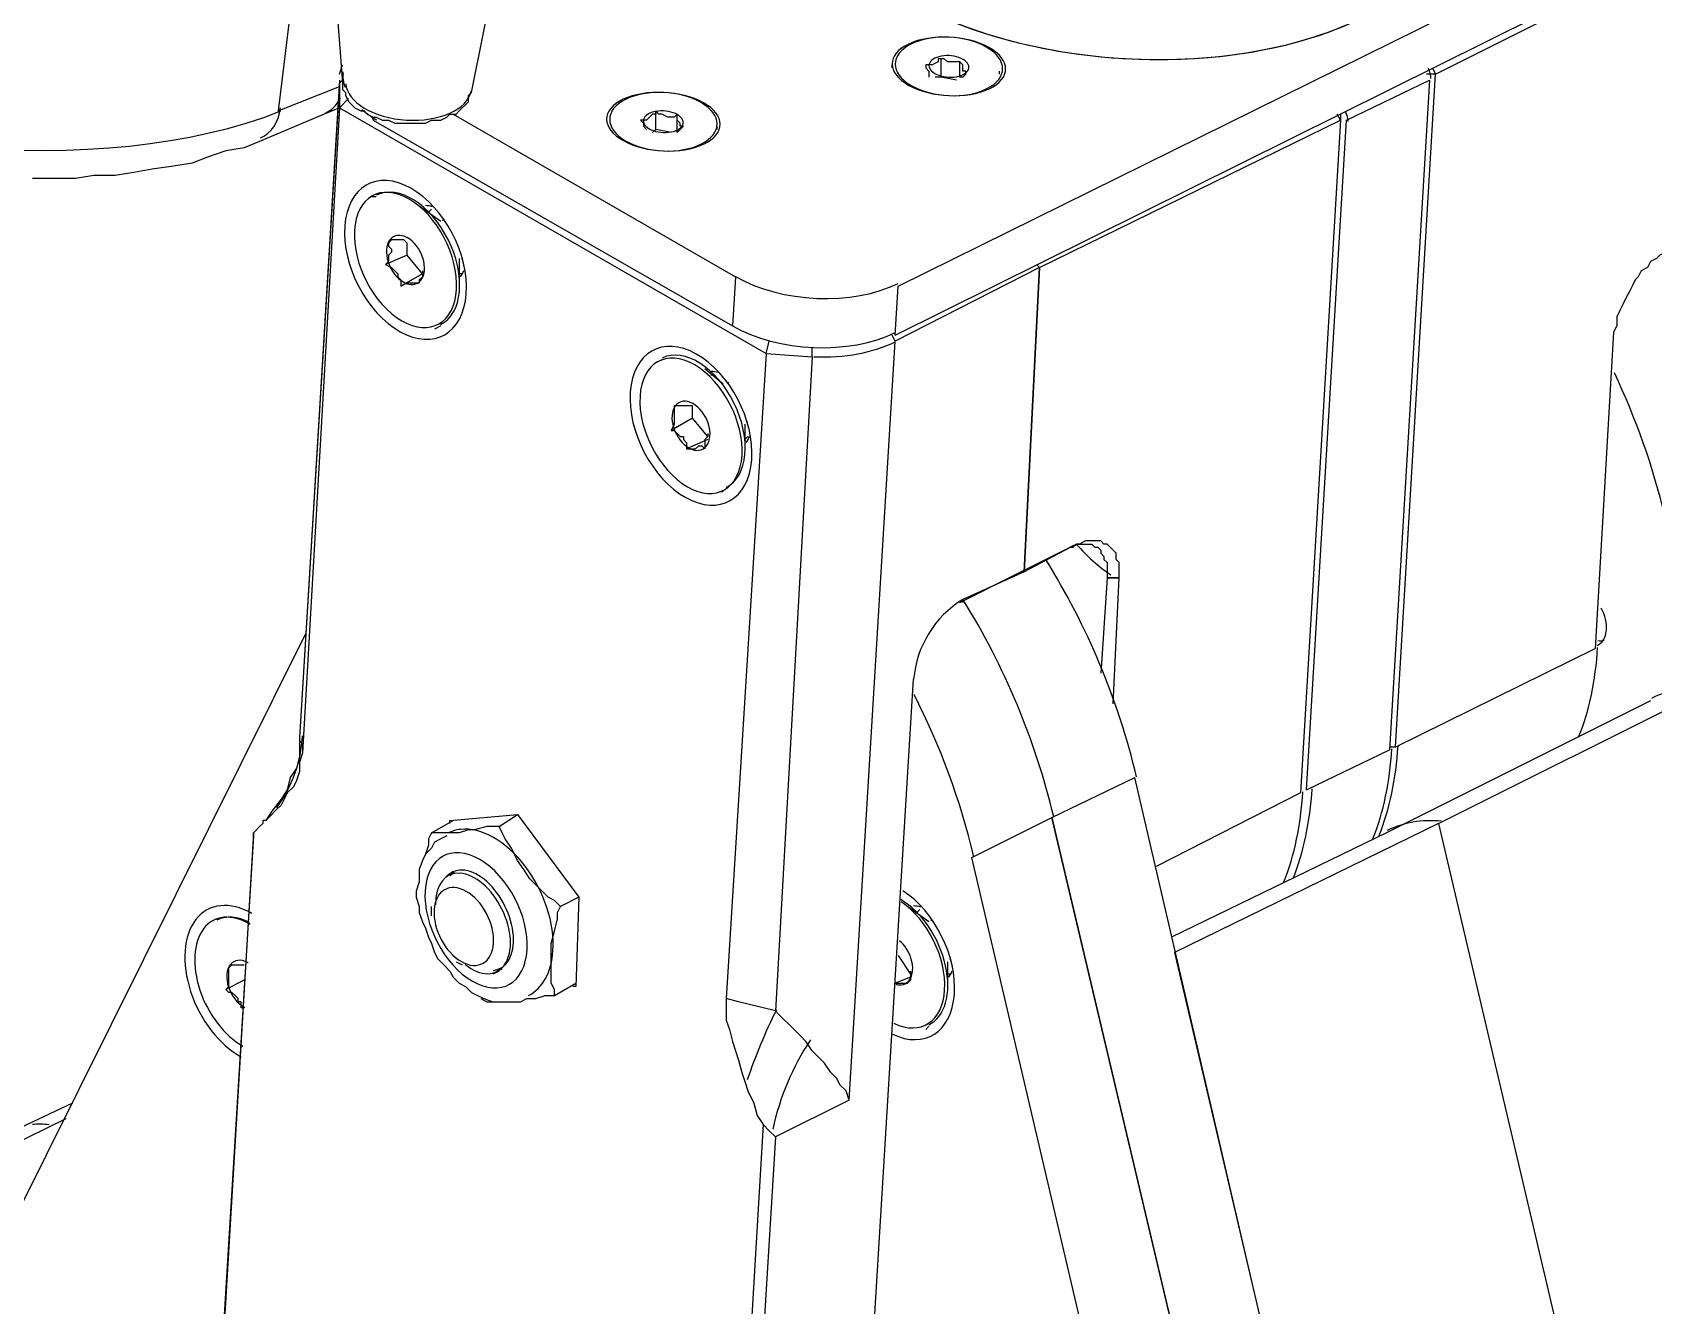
# Model space of a CAD drawing. Header units: inches. Extents: x 109 to 1721, y 29 to 669.
# Drawn here: x 1409.26 to 1420.26, y 324.1 to 332.73 of the extents above; entities that cross this region are included whole.
import ezdxf

# ---------------------------------------------------------------- set-up
doc = ezdxf.new("R2010")
doc.units = ezdxf.units.IN
doc.header["$LTSCALE"] = 0.0393700787401575
doc.header["$MEASUREMENT"] = 0
doc.layers.add('PDF3_Geometría', color=7, linetype='Continuous')

# ---------------------------------------------------------------- blocks, each defined once
blk = doc.blocks.new('OH3A1-1$-$ASSY$$CENTER$TUB_-_v2$-$copia1')
at = {"layer": 'PDF3_Geometría', "lineweight": -3}
for points in [[(15.29418267144097, 9.530843098958332), (15.56250508626302, 9.663337707519528)], [(15.29334852430555, 9.517509460449215), (15.5616709391276, 9.650837368435328)], [(15.1425052218967, 9.579174465603296), (15.13833872477213, 9.577507866753471), (15.12083943684896, 9.570008171929253), (15.11667293972439, 9.568341573079424), (15.11167314317491, 9.567508273654513), (15.10667334662543, 9.565841674804688), (15.10250684950086, 9.564175075954857), (15.09750705295139, 9.563341776529947), (15.09167395697699, 9.562508477105032), (15.08667416042751, 9.561675177680115), (15.08167436387803, 9.560841878255207), (15.07584126790364, 9.560841878255207), (15.07084147135416, 9.560008578830297), (15.06500837537977, 9.560008578830297), (15.05917527940538, 9.560008578830297)], [(15.44001261393229, 9.588340759277344), (15.52167595757378, 9.629172431098091)], [(15.13084411621093, 9.619172837999132), (15.12584431966146, 9.578341166178383), (15.14251030815972, 9.585007561577694)], [(15.1408454047309, 9.619172837999132), (15.14334530300564, 9.585840861002604), (15.14334530300564, 9.584174262152779), (15.14417860243055, 9.583340962727863), (15.14417860243055, 9.582507663302954), (15.14501190185546, 9.580841064453123), (15.14584520128038, 9.580007765028213), (15.14667850070529, 9.579174465603296), (15.14834509955512, 9.578341166178383), (15.14917839898003, 9.578341166178383), (15.15001169840495, 9.577507866753471), (15.15167829725477, 9.57667456732856), (15.15251159667968, 9.57667456732856), (15.15417819552951, 9.575841267903646), (15.15584479437934, 9.575841267903646), (15.15751139322916, 9.575007968478731), (15.15834469265408, 9.575007968478731), (15.1600112915039, 9.575007968478731), (15.16167789035373, 9.575007968478731), (15.16334448920356, 9.575007968478731), (15.16501108805338, 9.575007968478731), (15.1658443874783, 9.575007968478731), (15.16751098632812, 9.575841267903646), (15.16917758517795, 9.575841267903646), (15.17001088460286, 9.575841267903646), (15.17167748345269, 9.57667456732856), (15.1725107828776, 9.577507866753471), (15.17417738172743, 9.577507866753471), (15.17501068115234, 9.578341166178383), (15.17584398057725, 9.579174465603296), (15.17667728000217, 9.580007765028213), (15.17751057942708, 9.580841064453123), (15.17751057942708, 9.582507663302954), (15.17834387885199, 9.583340962727863), (15.1850102742513, 9.616672939724394)], [(15.31251017252604, 9.588339911566841), (15.31251017252604, 9.589173210991753), (15.31167687310112, 9.589173210991753), (15.31167687310112, 9.590006510416666), (15.31167687310112, 9.590839809841581), (15.31084357367621, 9.591673109266493), (15.3100102742513, 9.591673109266493), (15.30834367540147, 9.591673109266493), (15.30751037597656, 9.591673109266493), (15.30667707655165, 9.592506408691404), (15.30584377712673, 9.592506408691404), (15.30501047770182, 9.592506408691404), (15.30501047770182, 9.591673109266493), (15.30334387885199, 9.590839809841581), (15.30251057942708, 9.590839809841581), (15.30167728000217, 9.590839809841581), (15.30167728000217, 9.590006510416666), (15.30251057942708, 9.589173210991753), (15.30251057942708, 9.588339911566841), (15.30251057942708, 9.587506612141924)], [(15.30584377712673, 9.587506612141924), (15.30584377712673, 9.592506408691404)], [(15.14251030815972, 9.588339911566841), (15.14334360758463, 9.590839809841581)], [(15.29251098632812, 9.590006510416666), (15.29251098632812, 9.590839809841581)], [(15.31084357367621, 9.587506612141924), (15.31084357367621, 9.591673109266493)], [(15.31251017252604, 9.588339911566841), (15.31167687310112, 9.587506612141924), (15.31084357367621, 9.587506612141924)], [(15.32167731391059, 9.588339911566841), (15.32167731391059, 9.589173210991753)], [(15.42917717827691, 9.405843946668837), (15.44001007080078, 9.588336520724825)], [(15.43917677137587, 9.590006510416666), (15.44001007080078, 9.588339911566841), (15.43751017252604, 9.588339911566841)], [(15.14251030815972, 9.586669921875), (15.13167741563585, 9.408343844943575)], [(15.14251030815972, 9.585835774739582), (15.13167741563585, 9.408342997233072), (15.13167741563585, 9.407509697808157), (15.13251071506076, 9.406676398383244), (15.13251071506076, 9.405009799533419), (15.13251071506076, 9.404176500108504)], [(15.14251030815972, 9.5858400132921), (15.14251030815972, 9.579173617892797), (15.14501020643446, 9.581673516167537)], [(15.14334445529514, 9.586673312717013), (15.14251115587022, 9.5858400132921)], [(15.3100111219618, 9.586673312717013), (15.30584462483724, 9.587506612141924), (15.30417802598741, 9.587506612141924)], [(15.4158443874783, 9.57584042019314), (15.43834347195095, 9.586673312717013)], [(15.43834431966146, 9.586669921875), (15.42751142713758, 9.405010647243923)], [(15.14251030815972, 9.579165988498263), (15.13251071506076, 9.404173109266493), (15.13167741563585, 9.401673210991753), (15.13167741563585, 9.399173312717013), (15.13084411621093, 9.396673414442274), (15.13001081678602, 9.395006815592447), (15.1283442179362, 9.393340216742615), (15.12751091851128, 9.391673617892794), (15.12667761908637, 9.390007019042965), (15.12501102023654, 9.38834042019314), (15.12417772081163, 9.387507120768227), (15.12334442138672, 9.386673821343315), (15.1225111219618, 9.3858405219184), (15.12167782253689, 9.3858405219184), (15.12167782253689, 9.385007222493488), (15.12084452311198, 9.384173923068575), (15.12001122368706, 9.38334062364366), (15.11917792426215, 9.382507324218748), (15.1100116305881, 9.229180230034721)], [(15.14251369900173, 9.579171922471787), (15.25834231906467, 9.512507968478731), (15.25917561848958, 9.515841166178383)], [(15.15167744954427, 9.575839572482638), (15.15167744954427, 9.57667287190755)], [(15.15167914496528, 9.575838724772133), (15.24917517768012, 9.52000766330295)], [(15.17334493001302, 9.577506171332463), (15.25000847710503, 9.533341301812065)], [(15.21500990125868, 9.575839572482638), (15.21500990125868, 9.575839572482638)], [(15.23584323459201, 9.574172973632812), (15.2350099351671, 9.574172973632812), (15.2350099351671, 9.575006273057724), (15.23417663574218, 9.575839572482641), (15.23417663574218, 9.576672871907553), (15.23417663574218, 9.577506171332466), (15.23334333631727, 9.576672871907553), (15.23251003689236, 9.576672871907553), (15.23167673746744, 9.576672871907553), (15.23001013861762, 9.577506171332466), (15.22917683919271, 9.577506171332466), (15.22834353976779, 9.578339470757378), (15.22834353976779, 9.577506171332466), (15.22751024034288, 9.577506171332466), (15.22667694091796, 9.576672871907553), (15.22584364149305, 9.575839572482641), (15.22501034206814, 9.575839572482641), (15.22417704264323, 9.575839572482641), (15.22501034206814, 9.575006273057724), (15.22501034206814, 9.574172973632812), (15.22584364149305, 9.5733396742079)], [(15.2283443874783, 9.5733405219184), (15.2283443874783, 9.57834031846788)], [(15.23417663574219, 9.572506374782982), (15.23417663574219, 9.577506171332463)], [(15.33251274956597, 9.535841200086805), (15.41417609320746, 9.575839572482641)], [(15.41417778862847, 9.575836181640623), (15.4033448961046, 9.393343607584633)], [(15.40501064724392, 9.394176907009546), (15.41584353976779, 9.575836181640623)], [(15.41417778862847, 9.577506171332463), (15.41417778862847, 9.575839572482638), (15.41334448920356, 9.577506171332463)], [(15.23251003689236, 9.572506374782982), (15.22834353976779, 9.5733396742079), (15.22751024034288, 9.572506374782982)], [(15.23584323459201, 9.574172973632812), (15.2350099351671, 9.5733396742079), (15.23417663574218, 9.572506374782982)], [(15.24501037597656, 9.5733396742079), (15.24501037597656, 9.574172973632812)], [(15.15250990125868, 9.555006239149305), (15.15084330240885, 9.555006239149305)], [(15.17001003689236, 9.54833984375), (15.16417694091797, 9.552506340874565)], [(15.16751098632812, 9.551673041449654), (15.16667768690321, 9.550839742024738)], [(15.5166761610243, 9.546673244900171), (15.50251007080078, 9.540006849500868), (15.50084347195095, 9.539173550075953), (15.50001017252604, 9.53834025065104), (15.49834357367621, 9.537506951226128), (15.4975102742513, 9.5358403523763), (15.49584367540147, 9.535007052951388), (15.49501037597656, 9.533340454101562), (15.49417707655165, 9.532507154676649), (15.49334377712673, 9.530840555826822), (15.49251047770182, 9.529173956976997), (15.49167717827691, 9.527507358127169), (15.49084387885199, 9.525840759277344), (15.49001057942708, 9.524174160427515), (15.48917728000217, 9.52250756157769), (15.48917728000217, 9.520840962727863), (15.48917728000217, 9.520007663302954), (15.48834398057725, 9.518341064453123)], [(15.16501024034288, 9.534172905815971), (15.16084374321831, 9.53917270236545), (15.16084374321831, 9.542505900065104), (15.1600104437934, 9.543339199490015), (15.15917714436849, 9.543339199490015), (15.15834384494357, 9.543339199490015), (15.15751054551866, 9.543339199490015), (15.15667724609375, 9.543339199490015), (15.15584394666883, 9.542505900065104), (15.15584394666883, 9.54167260064019), (15.15667724609375, 9.540839301215275), (15.15667724609375, 9.540006001790363), (15.15584394666883, 9.53917270236545), (15.15584394666883, 9.538339402940537), (15.15584394666883, 9.537506103515623), (15.15501064724392, 9.536672804090713), (15.15667724609375, 9.535839504665796), (15.15751054551866, 9.535006205240883), (15.15834384494357, 9.534172905815971), (15.15834384494357, 9.533339606391056), (15.15917714436849, 9.532506306966145), (15.15917714436849, 9.530839708116316), (15.16084374321831, 9.531673007541231), (15.16167704264322, 9.531673007541231), (15.16251034206814, 9.531673007541231), (15.16334364149305, 9.531673007541231), (15.16417694091797, 9.531673007541231)], [(15.16084459092882, 9.53917270236545), (15.15501149495442, 9.536672804090708)], [(15.16501024034288, 9.535007052951388), (15.16501024034288, 9.534173753526474), (15.16501024034288, 9.53334045410156), (15.16417694091797, 9.532507154676649), (15.16417694091797, 9.531673855251732)], [(15.17500983344184, 9.53834025065104), (15.17500983344184, 9.530840555826822)], [(15.32834370930989, 9.453342013888888), (15.33251020643446, 9.535838656955294), (15.29334513346354, 9.515839470757378)], [(15.33167690700954, 9.536671956380207), (15.33251020643446, 9.535838656955294), (15.32834370930989, 9.453342013888888), (15.32584381103515, 9.452508714463974)], [(15.33251105414496, 9.535839504665796), (15.33167775472005, 9.536672804090713)], [(15.16501024034288, 9.534172905815971), (15.15917714436849, 9.530839708116316)], [(15.17584398057725, 9.534172905815971), (15.17501068115234, 9.534172905815971)], [(15.25001017252604, 9.533339606391056), (15.24917687310113, 9.520006815592447)], [(15.29334343804253, 9.517506917317707), (15.29417673746745, 9.530839708116316)], [(15.17001003689236, 9.520006815592447), (15.16834343804253, 9.519173516167532)], [(15.29334343804253, 9.515840318467882), (15.29251013861762, 9.517506917317707)], [(15.48834398057725, 9.518337673611107), (15.48334418402778, 9.43250783284505)], [(15.48834398057725, 9.518340216742615), (15.48834398057725, 9.518340216742615)], [(15.27084350585937, 9.511672973632812), (15.27084350585937, 9.514172871907553)], [(15.28084479437934, 9.310011121961805), (15.29334428575302, 9.515836079915363)], [(15.23001098632812, 9.5108396742079), (15.2283443874783, 9.510006374782982)], [(15.25834316677517, 9.512499491373696), (15.2475102742513, 9.337506612141924), (15.2475102742513, 9.335006713867188), (15.2475102742513, 9.331673516167532), (15.24834357367621, 9.329173617892794), (15.24917687310113, 9.32584042019314), (15.25001017252604, 9.3233405219184), (15.25084347195095, 9.320840623643663), (15.25167677137587, 9.317507425944008), (15.25251007080078, 9.315007527669268), (15.25334337022569, 9.312507629394533), (15.25500996907552, 9.309174431694878), (15.25584326850043, 9.305841233995224), (15.25750986735026, 9.303341335720482), (15.24834357367621, 9.149180942111544)], [(15.27084350585937, 9.511669582790796), (15.26084391276041, 9.334176805284287), (15.25751071506076, 9.3350101047092), (15.25417751736111, 9.335843404134113), (15.25084431966146, 9.336676703559023), (15.2475111219618, 9.33751000298394)], [(15.25834486219618, 9.512506273057724), (15.27084435356988, 9.511672973632812)], [(15.24667697482638, 9.50417327880859), (15.24167717827691, 9.508339775933157)], [(15.24417792426215, 9.506673177083332), (15.24334462483724, 9.506673177083332)], [(15.24250962999132, 9.490007188585068), (15.23834313286675, 9.495006985134546), (15.23834313286675, 9.4983401828342), (15.23750983344184, 9.4983401828342), (15.23667653401692, 9.4983401828342), (15.23584323459201, 9.4983401828342), (15.2350099351671, 9.4983401828342), (15.23417663574218, 9.4983401828342), (15.23334333631727, 9.4983401828342), (15.23334333631727, 9.497506883409287), (15.23334333631727, 9.496673583984377), (15.23334333631727, 9.495840284559462), (15.23334333631727, 9.495006985134546), (15.23334333631727, 9.494173685709633), (15.23334333631727, 9.493340386284723), (15.23251003689236, 9.491673787434896), (15.23334333631727, 9.491673787434896), (15.23417663574218, 9.490840488009985), (15.2350099351671, 9.490007188585068), (15.23584323459201, 9.490007188585068), (15.23584323459201, 9.489173889160156), (15.23667653401692, 9.488340589735243), (15.23667653401692, 9.487507290310328), (15.23667653401692, 9.486673990885416), (15.23750983344184, 9.486673990885416), (15.23834313286675, 9.486673990885416), (15.23917643229166, 9.486673990885416), (15.24000973171658, 9.487507290310328), (15.24084303114149, 9.487507290310328), (15.2416763305664, 9.486673990885416)], [(15.23834398057725, 9.495006985134546), (15.23251088460286, 9.491673787434895)], [(15.24251132541232, 9.490839640299477), (15.24251132541232, 9.490006340874565), (15.24167802598741, 9.489173041449654), (15.24167802598741, 9.488339742024738), (15.24167802598741, 9.486673143174912)], [(15.25251091851128, 9.493339538574215), (15.25251091851128, 9.486673143174912)], [(15.24250962999132, 9.489173041449654), (15.23667653401692, 9.486673143174912)], [(15.25334337022569, 9.490006340874565), (15.25251007080078, 9.489173041449654)], [(15.24667697482638, 9.475006103515623), (15.24584367540147, 9.475006103515623)], [(15.32584465874566, 9.452507019042965), (15.34084404839409, 9.460006713867188), (15.34167734781901, 9.460006713867188), (15.34251064724392, 9.4608400132921), (15.34417724609375, 9.4608400132921), (15.34501054551866, 9.4608400132921), (15.34584384494357, 9.4608400132921), (15.34667714436849, 9.4608400132921), (15.3475104437934, 9.460006713867188), (15.34834374321831, 9.460006713867188), (15.34917704264323, 9.459173414442274), (15.34917704264323, 9.458340115017357), (15.35001034206814, 9.457506815592447), (15.35001034206814, 9.456673516167532), (15.35084364149305, 9.455840216742622), (15.35084364149305, 9.454173617892797), (15.35084364149305, 9.453340318467882), (15.35084364149305, 9.451673719618057)], [(15.34251064724392, 9.4608400132921), (15.3283445570204, 9.453340318467882)], [(15.34251064724392, 9.4608400132921), (15.34084404839409, 9.460006713867188)], [(15.35417683919271, 9.451673719618057), (15.35417683919271, 9.453340318467882), (15.35417683919271, 9.454173617892797), (15.35417683919271, 9.455840216742615), (15.35334353976779, 9.456673516167532), (15.35334353976779, 9.458340115017357), (15.35251024034288, 9.459173414442274), (15.35167694091797, 9.460006713867188), (15.35084364149305, 9.4608400132921), (15.35001034206814, 9.4608400132921), (15.34917704264323, 9.461673312717013), (15.34834374321831, 9.461673312717013), (15.3475104437934, 9.461673312717013), (15.34584384494357, 9.461673312717013), (15.34501054551866, 9.461673312717013), (15.34334394666883, 9.4608400132921), (15.34251064724392, 9.4608400132921)], [(15.31084526909722, 9.44500732421875), (15.32584465874566, 9.452507019042965), (15.3283445570204, 9.453340318467882), (15.31167856852213, 9.445840623643663)], [(15.35084364149305, 9.45167287190755), (15.34917704264323, 9.42584058973524)], [(15.35084364149305, 9.451673719618057), (15.35417683919271, 9.451673719618057)], [(15.35417683919271, 9.451673719618057), (15.35084364149305, 9.451673719618057)], [(15.35084364149305, 9.451673719618057), (15.35084364149305, 9.451673719618057)], [(15.35251024034288, 9.417507595486107), (15.35417683919271, 9.45167287190755)], [(15.35417683919271, 9.451673719618057), (15.35417683919271, 9.451673719618057)], [(15.31167772081163, 9.445006476508244), (15.31167772081163, 9.445839775933157)], [(15.13334147135416, 9.436669243706596), (15.02751244439019, 9.224177890353731)], [(15.42917887369791, 9.405840555826822), (15.48334333631727, 9.432506137424044)], [(15.28334384494357, 9.203343709309895), (15.2850104437934, 9.205843607584633), (15.29834323459201, 9.424168056911894)], [(15.29834323459201, 9.424173143174912), (15.29834323459201, 9.424173143174912)], [(15.44084676106771, 9.385005527072481), (15.51251051161024, 9.420837402343748), (15.54584248860677, 9.27834320068359), (15.56834157307942, 9.289176093207463)], [(15.49834187825521, 9.418339199490015), (15.42667812771267, 9.38250732421875)], [(15.13167656792534, 9.408339606391056), (15.13167656792534, 9.405839708116316), (15.13167656792534, 9.403339809841581), (15.13084326850043, 9.400006612141924), (15.1291766696506, 9.397506713867182), (15.12834337022569, 9.394173516167532), (15.12667677137587, 9.391673617892794), (15.12417687310113, 9.38834042019314), (15.1225102742513, 9.3858405219184)], [(15.13167656792534, 9.408340454101562), (15.13167656792534, 9.408340454101562)], [(15.40501064724392, 9.394173516167532), (15.42750973171658, 9.405006408691406)], [(15.42751057942708, 9.40583970811632), (15.42917717827691, 9.40583970811632)], [(15.33584425184462, 9.386673821343315), (15.35834333631727, 9.397506713867188)], [(15.38084411621094, 9.196677313910588), (15.40250990125868, 9.207510206434462), (15.35834503173828, 9.397502475314669)], [(15.40334404839409, 9.393339369032118), (15.36417897542317, 9.3733401828342)], [(15.18584357367621, 9.384173075358072), (15.18417697482639, 9.384173075358072), (15.18251037597656, 9.384173075358072), (15.17917717827691, 9.383339775933157), (15.17751057942708, 9.383339775933157), (15.17501068115234, 9.382506476508244), (15.1725107828776, 9.382506476508244), (15.17084418402778, 9.382506476508244), (15.16917758517795, 9.382506476508244), (15.16834428575303, 9.382506476508244), (15.16751098632812, 9.382506476508244), (15.17334408230252, 9.3858396742079)], [(15.1725107828776, 9.385005527072481), (15.1725107828776, 9.385838826497395), (15.19084337022569, 9.387505425347221), (15.20750935872396, 9.365006340874565), (15.20667605929904, 9.340840657552082), (15.20584275987413, 9.340840657552082)], [(15.20750935872396, 9.365007188585068), (15.20250956217448, 9.362507290310328), (15.20084296332465, 9.364173889160156), (15.19917636447482, 9.365007188585068), (15.19667646620008, 9.367507086859806), (15.19417656792534, 9.370006985134546), (15.19250996907552, 9.372506883409287), (15.19084337022569, 9.375006781684029), (15.18917677137586, 9.37833997938368), (15.18751017252604, 9.380839877658419), (15.18667687310113, 9.382506476508247), (15.18584357367621, 9.384173075358072), (15.19084337022569, 9.387506273057724)], [(15.31417846679687, 9.37584008110894), (15.33584425184462, 9.386672973632812)], [(15.38084242078993, 9.196677313910588), (15.33584425184462, 9.386669582790796)], [(15.33584594726562, 9.386666191948782), (15.42250908745659, 9.020014444986977)], [(15.11917622884114, 9.38166978624132), (15.1100099351671, 9.232509189181856)], [(15.11917792426215, 9.381673177083332), (15.11917792426215, 9.382506476508244)], [(15.17167833116319, 9.381672329372828), (15.17001173231336, 9.380839029947916), (15.16834513346354, 9.380005730523003), (15.16751183403863, 9.378339131673174), (15.1658452351888, 9.376672532823347), (15.16501193576389, 9.375005933973524), (15.16417863633897, 9.372506035698782), (15.16417863633897, 9.370839436848957), (15.16417863633897, 9.369172837999132), (15.16334533691406, 9.366672939724394), (15.16334533691406, 9.365006340874565), (15.16417863633897, 9.362506442599825), (15.16417863633897, 9.36083984375), (15.16501193576389, 9.35833994547526), (15.1658452351888, 9.356673346625431), (15.16667853461371, 9.354173448350693), (15.16751183403863, 9.352506849500868), (15.16834513346354, 9.350006951226128), (15.16917843288845, 9.3483403523763), (15.17084503173828, 9.346673753526474), (15.1725116305881, 9.345007154676649), (15.17334493001302, 9.343340555826822), (15.17501152886284, 9.341673956976997), (15.17667812771267, 9.340840657552082), (15.1783447265625, 9.339174058702255), (15.18001132541232, 9.338340759277344), (15.18167792426215, 9.33750745985243), (15.18417782253689, 9.336674160427515), (15.18584442138672, 9.336674160427515), (15.18751102023654, 9.336674160427515), (15.19001091851128, 9.336674160427515), (15.19167751736111, 9.336674160427515), (15.19334411621093, 9.33750745985243)], [(15.16751098632812, 9.382506476508244), (15.16667768690321, 9.380839877658419), (15.16667768690321, 9.37917327880859), (15.1658443874783, 9.376673380533852)], [(15.42667643229166, 9.382505628797743), (15.36834547254774, 9.354173448350693)], [(15.44084337022569, 9.384999593098957), (15.36917961968316, 9.350001017252604), (15.40251159667968, 9.207506815592447), (15.38084581163194, 9.196673923068575), (15.4225107828776, 9.020014444986977)], [(15.4408450656467, 9.385000440809462), (15.51584201388888, 9.065846761067707)], [(15.4408450656467, 9.385000440809462), (15.51584201388888, 9.065846761067707)], [(15.40000915527343, 9.009180704752604), (15.31417931450738, 9.375832451714407)], [(15.17334323459201, 9.371673583984377), (15.17167663574218, 9.370840284559462)], [(15.10917663574218, 9.359173244900171), (15.10751003689236, 9.35833994547526)], [(15.16751098632812, 9.360006544325087), (15.16751098632812, 9.362506442599825)], [(15.20084296332465, 9.338339911566841), (15.20084296332465, 9.340006510416666), (15.20000966389974, 9.341673109266493), (15.20000966389974, 9.344173007541231), (15.20000966389974, 9.346672905815971), (15.20000966389974, 9.350006103515623), (15.20000966389974, 9.352506001790363), (15.20084296332465, 9.355839199490015), (15.20167626274956, 9.359172397189669), (15.20167626274956, 9.360838996039497), (15.20250956217448, 9.362505594889322)], [(15.30251057942708, 9.35833994547526), (15.29667748345269, 9.362506442599825)], [(15.30001152886284, 9.361673143174912), (15.29917822943793, 9.36083984375)], [(15.11667717827691, 9.335006713867188), (15.11584387885199, 9.335006713867188), (15.11584387885199, 9.3358400132921), (15.11584387885199, 9.336673312717013), (15.11501057942708, 9.336673312717013), (15.11501057942708, 9.337506612141928), (15.11417728000217, 9.338339911566841), (15.11334398057725, 9.339173210991753), (15.11251068115234, 9.339173210991753), (15.11167738172743, 9.340006510416666), (15.11251068115234, 9.340839809841581), (15.11251068115234, 9.341673109266493), (15.11251068115234, 9.342506408691406), (15.11251068115234, 9.34333970811632), (15.11251068115234, 9.344173007541231), (15.11251068115234, 9.345006306966146), (15.11251068115234, 9.34583960639106), (15.11334398057725, 9.346672905815971), (15.11417728000217, 9.346672905815971), (15.11501057942708, 9.346672905815971), (15.11584387885199, 9.346672905815971), (15.11667717827691, 9.346672905815971)], [(15.17417738172743, 9.347506205240883), (15.17584398057725, 9.346672905815971)], [(15.29417758517795, 9.349172804090713), (15.2975107828776, 9.344173007541231)], [(15.30751037597656, 9.347506205240883), (15.30751037597656, 9.340839809841581)], [(15.11667717827691, 9.342506408691406), (15.11167738172743, 9.340006510416666)], [(15.18584357367621, 9.345006306966145), (15.18417697482639, 9.344173007541231)], [(15.19167751736111, 9.336673312717013), (15.19334411621094, 9.337506612141924), (15.19584401448567, 9.337506612141924), (15.19834391276041, 9.338339911566841), (15.20084381103515, 9.338339911566841), (15.20667690700955, 9.341673109266493)], [(15.29334343804253, 9.341673109266493), (15.29417673746745, 9.341673109266493), (15.29584333631727, 9.341673109266493), (15.29667663574219, 9.341673109266493)], [(15.2975107828776, 9.34333970811632), (15.29334428575304, 9.341673109266493)], [(15.2975107828776, 9.345006306966145), (15.2975107828776, 9.344173007541231), (15.2975107828776, 9.343339708116316), (15.2975107828776, 9.342506408691404), (15.29667748345269, 9.341673109266493)], [(15.30834452311198, 9.344173007541231), (15.30751122368706, 9.344173007541231)], [(15.18084377712673, 9.337506612141924), (15.18251037597656, 9.336673312717013), (15.18334367540147, 9.336673312717013), (15.18417697482639, 9.336673312717013), (15.18584357367621, 9.336673312717013)], [(15.11667717827691, 9.335006713867188), (15.11584387885199, 9.335006713867188)], [(15.26917690700955, 9.325839572482638), (15.26751030815972, 9.327506171332463), (15.26501040988498, 9.330006069607203), (15.26251051161024, 9.332505967881943), (15.26167721218533, 9.333339267306856), (15.26084391276041, 9.334172566731768)], [(15.30251057942708, 9.330006069607203), (15.30167728000217, 9.329172770182293)], [(15.28084309895833, 9.310006883409287), (15.28000979953342, 9.312506781684029), (15.27834320068359, 9.314173380533852), (15.27750990125868, 9.31583997938368), (15.27584330240885, 9.317506578233507), (15.27417670355903, 9.320006476508247), (15.2725101047092, 9.321673075358072), (15.27084350585937, 9.3233396742079), (15.26917690700955, 9.325839572482641)], [(15.07001071506076, 9.309172736273865), (15.05584462483724, 9.302506340874565)], [(15.28084309895833, 9.310002644856768), (15.26084391276041, 9.30000305175781), (15.25167761908637, 9.150842454698347)], [(14.97667948404948, 9.260007222493488), (15.06834242078993, 9.3050053914388)], [(15.26084391276041, 9.300006442599825), (15.25917731391059, 9.301673041449654), (15.25751071506076, 9.303339640299477)]]:
    blk.add_lwpolyline(points, dxfattribs=at)
for centre, radius, start, end in [((15.15270639793514, 9.586738438280015), 0.0093236192357372, 170.0090460646154, 180.0727736423464), ((15.15329570714118, 9.588423896256133), 0.0099100224617967, 176.8767931942963, 201.6498281259241), ((15.16594998247414, 9.598940926505742), 0.0266467046968563, 229.2454526999021, 239.7792120461315), ((15.16583991281099, 9.546389756366091), 0.0062629243220618, 71.94905503082406, 89.88959470715395), ((15.16615127531611, 9.542806058515678), 0.0073843161438806, 52.2747797900496, 53.6858675688901), ((15.17040212500461, 9.537159763907347), 0.0062629243667426, 322.7061332027373, 340.6466727492544), ((15.16098450486332, 9.538293203589703), 0.0148064453613253, 359.2635391216629, 359.9672678133048), ((15.2433409979007, 9.501389892036999), 0.0062629242803933, 71.94905510150777, 89.88959489182194), ((15.24365067007274, 9.498638652277856), 0.0073843079450582, 52.27478068791873, 53.68587003306416), ((15.31140934249546, 9.423105926341837), 0.1961188073079476, 13.39383756413404, 25.4174755001115), ((15.23848395331525, 9.494126638238608), 0.0148063865574323, 359.2635377821192, 359.9672692686659), ((15.24790320995674, 9.492159051895975), 0.0062629244997223, 322.7061333766251, 340.6466725399529), ((15.37861802034267, 9.49210122362987), 0.0477771752488636, 220.9994260028807, 235.9534897022918), ((15.16440305539709, 9.351027573098875), 0.1999797407260611, 13.49723578229256, 31.87110729912608), ((15.32667711046071, 9.42167409261008), 0.0284422562451758, 121.8274465771411, 174.9575489297475), ((15.14190312320817, 9.340194680571864), 0.1999797407323952, 13.49723578278389, 31.87110729902033), ((15.14190312320817, 9.340194680571864), 0.1999797407323952, 13.49723578278389, 31.87110729902033), ((15.12264776469051, 9.330200120921877), 0.1974401865129108, 13.42369688831306, 27.06588706597458), ((15.09663355681236, 9.410632359507677), 0.0358739256958097, 323.500722128989, 357.1590726208259), ((15.17644041762581, 9.373486633175961), 0.0099977060730431, 96.17979761380691, 116.1462487117654), ((15.17639098461602, 9.366962831367363), 0.0054386378053867, 119.4799021789985, 134.847202263456), ((15.29833961810487, 9.356384816430765), 0.0062674166986419, 71.92178390361991, 89.9157018323959), ((15.29905045369428, 9.353306088530617), 0.0067441330299478, 52.25809207509814, 53.90763034616377), ((15.11493115366637, 9.342408055758307), 0.0055599020624166, 59.30830372618451, 61.52820731452091), ((15.27482893268919, 9.348484557227227), 0.0334618170787803, 359.3466443067389, 359.6790929877577), ((15.18449656459145, 9.350565676328404), 0.0054386377546321, 277.7485255437036, 293.11582577641), ((15.3028991290712, 9.347161468245057), 0.0062674167822862, 322.6800261256668, 340.6739438063056), ((15.11972831140153, 9.340917034646637), 0.006499232406423, 241.287368847712, 243.1653639346135), ((15.40147700738264, 9.264762836023102), 0.1567267627903179, 153.5889882905543, 161.125561655752), ((15.33000358962455, 9.286774056491739), 0.071558049206929, 146.4692835548021, 167.6584274575926), ((15.06112274748776, 9.28471983054336), 0.0187253056933699, 82.10360442857323, 95.95594793455894)]:
    blk.add_arc(centre, radius, start, end, dxfattribs=at)
for points in [[(15.37460930206277, 9.592591173449833), (15.41486197747124, 9.595048757976953), (15.44436497091717, 9.612368061389496), (15.44568446452882, 9.634313029295177)], [(15.27756076388889, 9.624047173394096), (15.29407175269423, 9.603190626746073), (15.33435657673941, 9.590132758770412), (15.37460930206277, 9.592591173449833)], [(15.28883192274305, 9.613613552517357), (15.30469424987899, 9.601878885431077), (15.32904526500172, 9.59416022708384), (15.35515264149242, 9.592590458713955)], [(15.35515264149242, 9.592590458713955), (15.38126084896723, 9.591020640379163), (15.40636045000818, 9.595765962315028), (15.42351539347436, 9.605515387143454)], [(15.29701266988118, 9.596496648576522), (15.29101577098634, 9.593658183951481), (15.29104115147061, 9.588637700822616), (15.29706978947851, 9.585284043044195)], [(15.29761928982205, 9.5964601304796), (15.29193598386976, 9.593602810329857), (15.2919438978831, 9.58858337741428), (15.29763643307156, 9.585249093797472)], [(15.31878633138868, 9.595563125610347), (15.31275769254896, 9.598916783438787), (15.30300957038964, 9.599335112269717), (15.29701266988118, 9.596496648576522)], [(15.31821671441926, 9.595596496743944), (15.31252417923079, 9.598930780360753), (15.30330259577433, 9.599317450629341), (15.29761928982205, 9.5964601304796)], [(14.9503173828125, 9.594785902235243), (14.99929166117753, 9.566479714391708), (15.07821510965411, 9.559112512257256), (15.12659787911394, 9.578331826111688)], [(15.30652194552951, 9.593303256564669), (15.30465544509887, 9.593111608717171), (15.30319929801093, 9.592386045244004), (15.30270084465874, 9.591399201287162)], [(15.31174892849392, 9.592327541775171), (15.31038088141547, 9.593122737884517), (15.30838881407843, 9.59349463229709), (15.3065223136478, 9.593302984449595)], [(15.31315443250868, 9.589447869194878), (15.31365288586086, 9.59043471315172), (15.31311701562669, 9.591533002853392), (15.31174896854824, 9.59232819896274)], [(15.31823390685187, 9.584386291927762), (15.32391721363597, 9.587243612027484), (15.32390929962264, 9.592263044943069), (15.31821671441926, 9.595596496743944)], [(15.31884256998698, 9.584349738226997), (15.32483947054545, 9.587188202752007), (15.32481408839755, 9.592208685980898), (15.31878633138868, 9.595563125610347)], [(15.30270046657986, 9.591399298773865), (15.30220201322767, 9.590412454817027), (15.30273788346184, 9.589314165115354), (15.30410593054029, 9.588518969006008)], [(15.30410597059462, 9.588518778483072), (15.30547401767307, 9.587723582373725), (15.3074660850101, 9.587351687961155), (15.30933258544074, 9.587543335808647)], [(15.30933295355902, 9.587543063693575), (15.31119945398966, 9.587734711541067), (15.31265560107761, 9.58846027501424), (15.31315405442979, 9.589447118971078)], [(15.43875969780816, 9.587150573730465), (15.43877329338921, 9.58798825369941), (15.43851177703009, 9.58896696472168), (15.43803521601359, 9.589861711714002)], [(15.1442142062717, 9.585719638400606), (15.14459058316548, 9.58069140794542), (15.15176956219143, 9.57639285363091), (15.16068579716152, 9.575856743706597)], [(15.16068579716152, 9.575856743706597), (15.16960203213162, 9.57532063378228), (15.17724434937371, 9.578728022257486), (15.17822050518459, 9.583674928453233)], [(15.24128524631924, 9.58056288825141), (15.23525660747952, 9.583916546079845), (15.22550848532019, 9.584334874910779), (15.21951158481174, 9.581496411217582)], [(15.24071732477082, 9.580596259385002), (15.23502478958236, 9.583930543001808), (15.22580320612589, 9.5843172132704), (15.22011990017361, 9.581459893120657)], [(15.29706978947851, 9.585284043044195), (15.30309754648738, 9.581929603414746), (15.31284566942851, 9.581511273701985), (15.31884256998698, 9.584349738226997)], [(15.29763643307156, 9.585249093797472), (15.30332901827494, 9.581915641996591), (15.3125506009496, 9.581528972609838), (15.31823390685187, 9.584386291927762)], [(15.12110561794704, 9.571089850531685), (15.12398092820909, 9.572229436026676), (15.12595819261339, 9.57520059161716), (15.12650246938069, 9.579199601279363)], [(15.13860575358073, 9.577757093641493), (15.14039788309733, 9.578467376920912), (15.14186341730753, 9.57989990848965), (15.14283888075087, 9.581894866731432)], [(15.21951158481174, 9.581496411217582), (15.2135146859169, 9.578657946592543), (15.21354006640116, 9.573637463463676), (15.21956870440907, 9.570283805685255)], [(15.22011990017361, 9.581459893120657), (15.21443659422132, 9.578602572970919), (15.21444450823466, 9.573583140055336), (15.22013704342312, 9.57024885643853)], [(15.24073451720344, 9.56938605456882), (15.24641782398753, 9.572243374668544), (15.2464099099742, 9.577262807584127), (15.24071732477082, 9.580596259385002)], [(15.24134148491753, 9.569349500868057), (15.247338385476, 9.572187965393066), (15.24731300332811, 9.577208448621962), (15.24128524631924, 9.58056288825141)], [(15.22520107693142, 9.57639906141493), (15.22470262357924, 9.575412217458087), (15.22523849381341, 9.574313927756416), (15.22660654089186, 9.573518731647068)], [(15.22902086046007, 9.578303019205727), (15.22715436002943, 9.578111371358235), (15.22569821294148, 9.577385807885063), (15.2251997595893, 9.57639896392822)], [(15.23424784342448, 9.577328152126737), (15.23287979634603, 9.578123348236083), (15.23088772900899, 9.578495242648653), (15.22902122857835, 9.57830359480116)], [(15.23183356391059, 9.572543674045138), (15.23370006434122, 9.572735321892631), (15.23515621142917, 9.573460885365803), (15.23565466478135, 9.574447729322644)], [(15.23565334743923, 9.574447631835936), (15.23615180079142, 9.575434475792775), (15.23561593055725, 9.576532765494452), (15.2342478834788, 9.577327961603801)], [(15.416259765625, 9.57548353407118), (15.41627336120605, 9.576321214040119), (15.41601184484694, 9.577299925062391), (15.41553528383043, 9.578194672054712)], [(15.21956870440907, 9.570283805685255), (15.22559646141794, 9.566929366055806), (15.23534458435906, 9.566511036343043), (15.24134148491753, 9.569349500868057)], [(15.22013704342312, 9.57024885643853), (15.2258296286265, 9.566915404637651), (15.23505121130116, 9.566528735250897), (15.24073451720344, 9.56938605456882)], [(15.22660658094618, 9.573518541124132), (15.22797462802463, 9.572723345014783), (15.22996669536166, 9.572351450602213), (15.2318331957923, 9.572543098449707)], [(15.1618571794298, 9.55738822831048), (15.15275032848782, 9.562477280510796), (15.14472676595052, 9.557888475418089), (15.14393615722656, 9.547138637966581)], [(15.16141873931885, 9.554441991382175), (15.15377331442472, 9.558859028185738), (15.14713146437369, 9.555044131697548), (15.14658359003236, 9.545920949835248)], [(15.17209190792507, 9.543276574876572), (15.16730034764608, 9.552972470389472), (15.15856641133626, 9.558435426500107), (15.15258407592773, 9.555479049682617)], [(15.17691685236994, 9.528708766624662), (15.17770746146308, 9.539458603329127), (15.17096514659457, 9.552298798243203), (15.1618571794298, 9.55738822831048)], [(15.1742689344618, 9.529925028483072), (15.17481680806478, 9.539048211839463), (15.16906341679891, 9.550024586147734), (15.16141873931885, 9.554441991382175)], [(15.14393615722656, 9.547138637966581), (15.1431455485026, 9.536388800515068), (15.14988786374028, 9.523548604853945), (15.15899583053589, 9.518459175533717)], [(15.14658359003236, 9.545920949835248), (15.14603571568234, 9.536797766109675), (15.15178947649532, 9.525820644009483), (15.15943415546947, 9.521403239513395)], [(15.16091579861111, 9.543962266710068), (15.15907694583469, 9.544971065733169), (15.15728453848097, 9.544751728057859), (15.15621385701497, 9.543387934790715)], [(15.16512891981337, 9.538497924804688), (15.16436074850294, 9.540870517094929), (15.16275497500101, 9.542953730689154), (15.16091612222459, 9.543962529712251)], [(15.15621270073784, 9.543387518988713), (15.15514238844977, 9.542022978676687), (15.15495613246494, 9.539721543629964), (15.15572467295329, 9.53734820429484)], [(15.16993543836805, 9.520367940266924), (15.17591777377658, 9.523324317084416), (15.17688346820407, 9.533580679363672), (15.17209190792507, 9.543276574876572)], [(15.15572611490885, 9.537348429361977), (15.15649428621928, 9.534975837071736), (15.15810005972119, 9.532892623477512), (15.15993891249762, 9.531883824454413)], [(15.16464063856337, 9.53245883517795), (15.16571095085144, 9.533823375489977), (15.16589720683628, 9.5361248105367), (15.16512866634793, 9.538498149871822)], [(15.15993923611111, 9.531884087456596), (15.16177808888753, 9.530875288433496), (15.16357049624125, 9.531094626108805), (15.16464117770724, 9.532458419375947)], [(15.25003899468316, 9.533416748046877), (15.26223427708942, 9.526227789772882), (15.28199580577214, 9.52540189392768), (15.29417624731063, 9.531572668811373)], [(15.15899583053589, 9.518459175533717), (15.16810305065579, 9.51336937628852), (15.17612661282391, 9.517958182128268), (15.17691685236994, 9.528708766624662)], [(15.15943415546947, 9.521403239513395), (15.16707921006944, 9.516986950132578), (15.17372106085883, 9.520801845126682), (15.1742689344618, 9.529925028483072)], [(15.23935826449924, 9.512387516233657), (15.23025141355726, 9.517476568433972), (15.22222785101996, 9.512887763341267), (15.221437242296, 9.502137925889755)], [(15.24920654296875, 9.52008310953776), (15.26140182537502, 9.512894151263767), (15.28116335405773, 9.512068255418564), (15.29334379559623, 9.51823903030226)], [(15.23891982438829, 9.509442127015856), (15.23127439949417, 9.513859163819419), (15.22463254944314, 9.510044267331226), (15.22408467510181, 9.500921085468928)], [(15.24959299299452, 9.499110009935164), (15.24480143271552, 9.508805905448066), (15.23606749640571, 9.5142688615587), (15.23008516099718, 9.511312484741207)], [(15.27128092447916, 9.511650933159721), (15.27955827755398, 9.511305175357395), (15.28749486393398, 9.51277561166551), (15.29334399963485, 9.515739001330056)], [(15.25177001953125, 9.484925164116753), (15.25231789313422, 9.494048347473141), (15.24656450186835, 9.505024721781412), (15.23891982438829, 9.509442127015856)], [(15.25441793743939, 9.48370805454784), (15.25520854653252, 9.494457891252306), (15.24846623166402, 9.507298086166381), (15.23935826449924, 9.512387516233657)], [(15.221437242296, 9.502137925889755), (15.22064663357205, 9.491388088438242), (15.22738894880973, 9.478547892777124), (15.23649691560533, 9.473458463456897)], [(15.22408467510181, 9.500921085468928), (15.22353680075179, 9.491797901743356), (15.22929056156476, 9.480820779643164), (15.23693524053891, 9.476403375147076)], [(15.23841518825955, 9.49896240234375), (15.23657633548312, 9.499971201366847), (15.23478392812941, 9.49975186369154), (15.23371324666341, 9.498388070424397)], [(15.23371378580729, 9.498387654622395), (15.23264347351922, 9.497023114310368), (15.23245721753438, 9.494721679263643), (15.23322575802273, 9.492348339928517)], [(15.2426283094618, 9.493498060438368), (15.24186013815138, 9.495870652728607), (15.24025436464945, 9.497953866322835), (15.23841551187303, 9.498962665345932)], [(15.2474365234375, 9.47620137532552), (15.25341885884603, 9.479157752143012), (15.25438455327352, 9.489414114422267), (15.24959299299452, 9.499110009935164)], [(15.23322550455729, 9.492348564995657), (15.23399367586771, 9.489975972705416), (15.23559944936964, 9.487892759111192), (15.23743830214606, 9.486883960088091)], [(15.2421400282118, 9.487458970811632), (15.24321034049988, 9.488823511123655), (15.24339659648471, 9.491124946170382), (15.24262805599636, 9.493498285505506)], [(15.23743862575955, 9.486884223090275), (15.23927747853597, 9.485875424067176), (15.24106988588969, 9.486094761742484), (15.24214056735568, 9.487458555009628)], [(15.23649691560533, 9.473458463456897), (15.24560413572523, 9.468368664211695), (15.25362769789335, 9.472957470051448), (15.25441793743939, 9.48370805454784)], [(15.23693524053891, 9.476403375147076), (15.24458029513889, 9.471987085766262), (15.25122214592828, 9.475801980760364), (15.25177001953125, 9.484925164116753)], [(15.48637231233383, 9.437362143622503), (15.48657927661472, 9.439309453540377), (15.48605414644877, 9.441536319732664), (15.4849288482666, 9.443484252505831)], [(15.48384602864583, 9.433284335666231), (15.48524689843919, 9.433931078804864), (15.48616646427578, 9.435414455837671), (15.48637231233383, 9.437362143622503)], [(15.48405117458767, 9.434640672471787), (15.48465554640028, 9.434542452706232), (15.48523114416334, 9.434587096532184), (15.48575001017252, 9.434772871017458)], [(15.47884453667534, 9.408409118652344), (15.48171059502495, 9.415583651012843), (15.48344942559136, 9.423812855190697), (15.4839962348938, 9.432787724177043)], [(15.51324801974826, 9.421479966905382), (15.50791237746344, 9.421986700269912), (15.50294122589959, 9.421140835444133), (15.49857325522634, 9.41898225249015)], [(15.42301093207465, 9.380909389919703), (15.42587699042426, 9.388083922280202), (15.42761582099067, 9.396313126458061), (15.4281626302931, 9.405287995444404)], [(15.42467753092448, 9.381742689344618), (15.42754358927409, 9.38891722170512), (15.42928241984049, 9.397146425882974), (15.42982922914293, 9.406121294869317)], [(15.40134514702691, 9.370075649685328), (15.40421120537652, 9.37725018204583), (15.40595003594292, 9.385479386223686), (15.40649684524536, 9.394454255210025)], [(15.39884440104166, 9.369242350260416), (15.40171045939127, 9.376416882620916), (15.40344928995768, 9.384646086798774), (15.40399609926011, 9.393620955785117)], [(15.44158087836371, 9.385646396213106), (15.43624523607889, 9.386153129577634), (15.43127408451504, 9.385307264751855), (15.4269061138418, 9.383148681797874)], [(15.44158087836371, 9.385646396213106), (15.43624523607889, 9.386153129577634), (15.43127408451504, 9.385307264751855), (15.4269061138418, 9.383148681797874)], [(15.19290500217014, 9.373469034830727), (15.18772689904107, 9.380268170674642), (15.18104079124832, 9.384064351511), (15.1753640478469, 9.383427486319011)], [(15.18058716922336, 9.37527583334181), (15.17294174432924, 9.379692870145373), (15.16629989427821, 9.37587797365718), (15.16575201993688, 9.366754791794882)], [(15.18248966211573, 9.369275632535084), (15.17852387666871, 9.372809072393839), (15.17423875337007, 9.373392518250148), (15.17165507004165, 9.370751217423543)], [(15.19343736436631, 9.350758870442707), (15.19398523796929, 9.359882053799096), (15.18823184670342, 9.370858428107368), (15.18058716922336, 9.37527583334181)], [(15.20046827528212, 9.350464714898003), (15.20096728473239, 9.357899968889024), (15.19808539454142, 9.366669466018676), (15.19290729178153, 9.373468601115542)], [(15.17691676897303, 9.366622797748775), (15.17247331280177, 9.36913476286994), (15.16857753414578, 9.366902799182462), (15.1682149808125, 9.36163840748999)], [(15.17523201757176, 9.371544638003241), (15.17117460738288, 9.371812123616538), (15.16851343960232, 9.368377786000568), (15.16860121488401, 9.36298645262718)], [(15.18660455354584, 9.361799419772252), (15.18385380846299, 9.367365651929004), (15.17928979804611, 9.371276403103932), (15.17523201757176, 9.371544638003241)], [(15.18970819769965, 9.354668664720323), (15.18931104638841, 9.359965666029188), (15.18645619386927, 9.365742563348343), (15.18248966211573, 9.369275632535084)], [(15.11870998806423, 9.360616048177082), (15.11278074900309, 9.36401106876797), (15.10699567985535, 9.36339967706468), (15.10356426027086, 9.359014917585581)], [(15.16575201993688, 9.366754791794882), (15.16520414558686, 9.357631608069312), (15.17095790639983, 9.346654485969117), (15.17860258537398, 9.342237081473034)], [(15.18430582682291, 9.352541605631508), (15.18466838052537, 9.357805996576943), (15.18136022440592, 9.364110834121703), (15.17691676897303, 9.366622797748775)], [(15.30702571699354, 9.346438168207804), (15.30535205650329, 9.353942061954072), (15.30052535528776, 9.3610570675585), (15.29485107978354, 9.364385683382881)], [(15.30676930469937, 9.339926134321423), (15.30728729587131, 9.348554935031462), (15.30215388552347, 9.358944457372028), (15.29498516348203, 9.363775533833396)], [(15.3094188337379, 9.338708823891105), (15.310172097524, 9.348962449815536), (15.30405762057834, 9.361222464031645), (15.29543983672269, 9.36674003427124)], [(15.10356426027086, 9.359014917585581), (15.10013209364149, 9.35462978892856), (15.09958181169298, 9.347147818671333), (15.10212349404229, 9.339424105962117)], [(15.11826748318142, 9.357669406467013), (15.11328352398342, 9.360629967371615), (15.10845768610636, 9.360178446239894), (15.10563544739617, 9.3564869778951)], [(15.11812676323784, 9.358205159505207), (15.11490378570556, 9.359840522130328), (15.11176548724703, 9.360055649015637), (15.10924944008721, 9.358812257766722)], [(15.1682149808125, 9.36163840748999), (15.16785242674085, 9.356374017291596), (15.17116058286031, 9.35006917974684), (15.17560403866238, 9.34755721537272)], [(15.1874377784729, 9.346845839394462), (15.18968990898132, 9.350231402503116), (15.18935566743745, 9.356232441317664), (15.18660455354584, 9.361799419772252)], [(15.10563544739617, 9.3564869778951), (15.10281358729998, 9.352796626142286), (15.10243176385561, 9.346437071748943), (15.10463623248736, 9.339841488465623)], [(15.18429904513889, 9.345165676540796), (15.18796663411458, 9.345613655090332), (15.19010609605577, 9.349372032589383), (15.18970819769965, 9.354668664720323)], [(15.17560403866238, 9.34755721537272), (15.18004749446445, 9.345045250998602), (15.18394327312045, 9.347277214686075), (15.18430582682291, 9.352541605631508)], [(15.17860258537398, 9.342237081473034), (15.18624763997395, 9.337820792092216), (15.19288949076334, 9.341635687086317), (15.19343736436631, 9.350758870442707)], [(15.19381883409288, 9.338385687934023), (15.19766910341051, 9.340288430955672), (15.20007865312364, 9.344666403240627), (15.20046829223632, 9.350464692009817)], [(15.29762776692708, 9.348498026529947), (15.29702270253499, 9.350365646998087), (15.29588997268676, 9.35207846493191), (15.2945052579244, 9.353217813703749)], [(15.11288113064236, 9.346721225314669), (15.11181081835428, 9.345356685002644), (15.11162456236945, 9.343055249955915), (15.1123931028578, 9.340681910620793)], [(15.11758083767361, 9.347295973036024), (15.11574198489719, 9.348304772059123), (15.11394957754347, 9.348085434383817), (15.11287889607747, 9.346721641116671)], [(15.1766120062934, 9.346776326497395), (15.18084102884928, 9.343432463328043), (15.18518564796448, 9.343460276285805), (15.1874377784729, 9.346845839394462)], [(15.29714118109809, 9.342458089192707), (15.29821149338616, 9.343822629504732), (15.298397749371, 9.346124064551457), (15.29762920888265, 9.348497403886581)], [(15.30243598090278, 9.330368041992188), (15.30687940385606, 9.332563912285698), (15.30869826126098, 9.338934652328492), (15.30702571699354, 9.346438168207804)], [(15.29355197482639, 9.34141879611545), (15.29499523798624, 9.34100735516018), (15.29629721090528, 9.341384007136023), (15.29714033444722, 9.342457812839083)], [(15.10212349404229, 9.339424105962117), (15.10466592343648, 9.331700762430822), (15.10990749931335, 9.324927416907414), (15.11584827941979, 9.3216896042188)], [(15.10463623248736, 9.339841488465623), (15.1068410771141, 9.333247019550534), (15.11129076475737, 9.327436599418851), (15.11628440099462, 9.324633256599636)], [(15.11239284939236, 9.34068128797743), (15.11316102070278, 9.338308695687187), (15.11476679420471, 9.336225482092964), (15.11660564698113, 9.335216683069863)], [(15.29258558485243, 9.327894422743057), (15.30130282296075, 9.323725425720212), (15.30866519927978, 9.328455944273207), (15.3094188337379, 9.338708823891105)], [(15.29300774468316, 9.3308351304796), (15.30025647248162, 9.327337437311806), (15.3062520605723, 9.331297702789305), (15.30676930469937, 9.339926134321423)]]:
    blk.add_open_spline(points, degree=3, dxfattribs=at)

msp = doc.modelspace()

# ---------------------------------------------------------------- block references
at = {"xscale": 25, "yscale": 25, "zscale": 25}
msp.add_blockref('OH3A1-1$-$ASSY$$CENTER$TUB_-_v2$-$copia1', (1032.779706636086, 92.74013431403807), dxfattribs=at)

doc.saveas('drawing.dxf')
